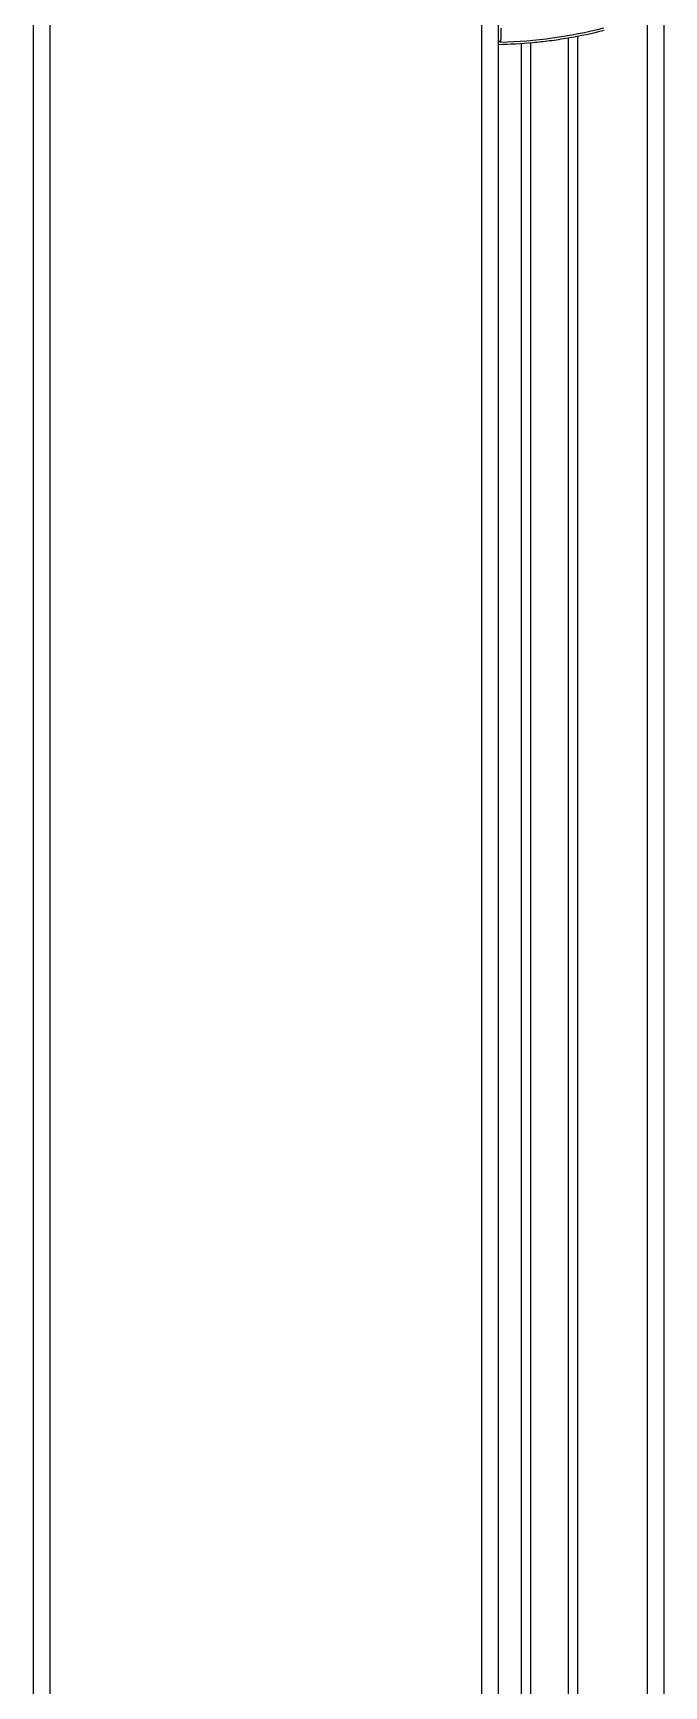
# Model space of a CAD drawing. Header units: millimetres. Extents: x -1584 to 3730, y -1918 to 2655.
# Drawn here: x -1523.8 to -1456, y 523.7 to 701.5 of the extents above; entities that cross this region are included whole.
import ezdxf

# ---------------------------------------------------------------- set-up
doc = ezdxf.new("R2010")
doc.units = ezdxf.units.MM
doc.header["$LTSCALE"] = 65.395
doc.layers.get('0').update_dxf_attribs({"linetype": 'CONTINUOUS'})
doc.layers.add('GEOM', color=7, linetype='CONTINUOUS')

msp = doc.modelspace()

# ---------------------------------------------------------------- linework, layer by layer
at = {"linetype": 'Continuous'}
for p, q in [((-1523.83, 982.55), (-1523.83, -44.45)), ((-1522.03, 982.55), (-1522.03, -44.45)), ((-1475.63, 982.55), (-1475.63, -44.45)), ((-1473.83, 982.55), (-1473.83, -44.45)), ((-1457.83, 982.35), (-1457.83, 17.15)), ((-1456.03, 982.35), (-1456.03, -137.15))]:
    msp.add_line(p, q, dxfattribs=at)
at = {"layer": 'GEOM', "linetype": 'Continuous'}
for p, q in [((-1473.58, 700.56), (-1473.58, 700.56)), ((-1466.33, 701.01), (-1466.33, 481.65)), ((-1465.33, 701.21), (-1465.33, 481.76)), ((-1465.33, 701.21), (-1465.33, 481.76)), ((-1471.33, 489.26), (-1471.33, 700.44)), ((-1471.33, 489.26), (-1471.33, 700.44)), ((-1470.33, 487.04), (-1470.33, 700.49))]:
    msp.add_line(p, q, dxfattribs=at)
for centre, radius, start, end in [((-1473.58, 700.81), 0.25, 180.0029, 271.3652), ((-1474.77, 750.54), 50.25, 271.0717, 275.3123), ((-1474.77, 750.54), 50, 271.3651, 284.2023), ((-1474.77, 750.54), 50.25, 275.3123, 277.3522), ((-1474.77, 750.54), 50.25, 277.3522, 279.6642), ((-1474.77, 750.54), 50.25, 279.6642, 284.2025)]:
    msp.add_arc(centre, radius, start, end, dxfattribs=at)
msp.add_open_spline([(-1473.58, 700.56), (-1473.57, 700.56), (-1473.57, 700.57), (-1473.56, 700.59), (-1473.56, 700.62), (-1473.55, 700.67), (-1473.55, 700.73), (-1473.54, 700.84), (-1473.53, 701), (-1473.53, 701.22), (-1473.52, 701.48), (-1473.52, 701.76), (-1473.52, 701.95), (-1473.52, 702.05)], degree=3, knots=[0, 0, 0, 0, 0.006252, 0.020872, 0.044477, 0.077009, 0.118274, 0.167952, 0.290898, 0.441646, 0.614681, 0.803315, 1, 1, 1, 1], dxfattribs=at)

doc.saveas('drawing.dxf')
